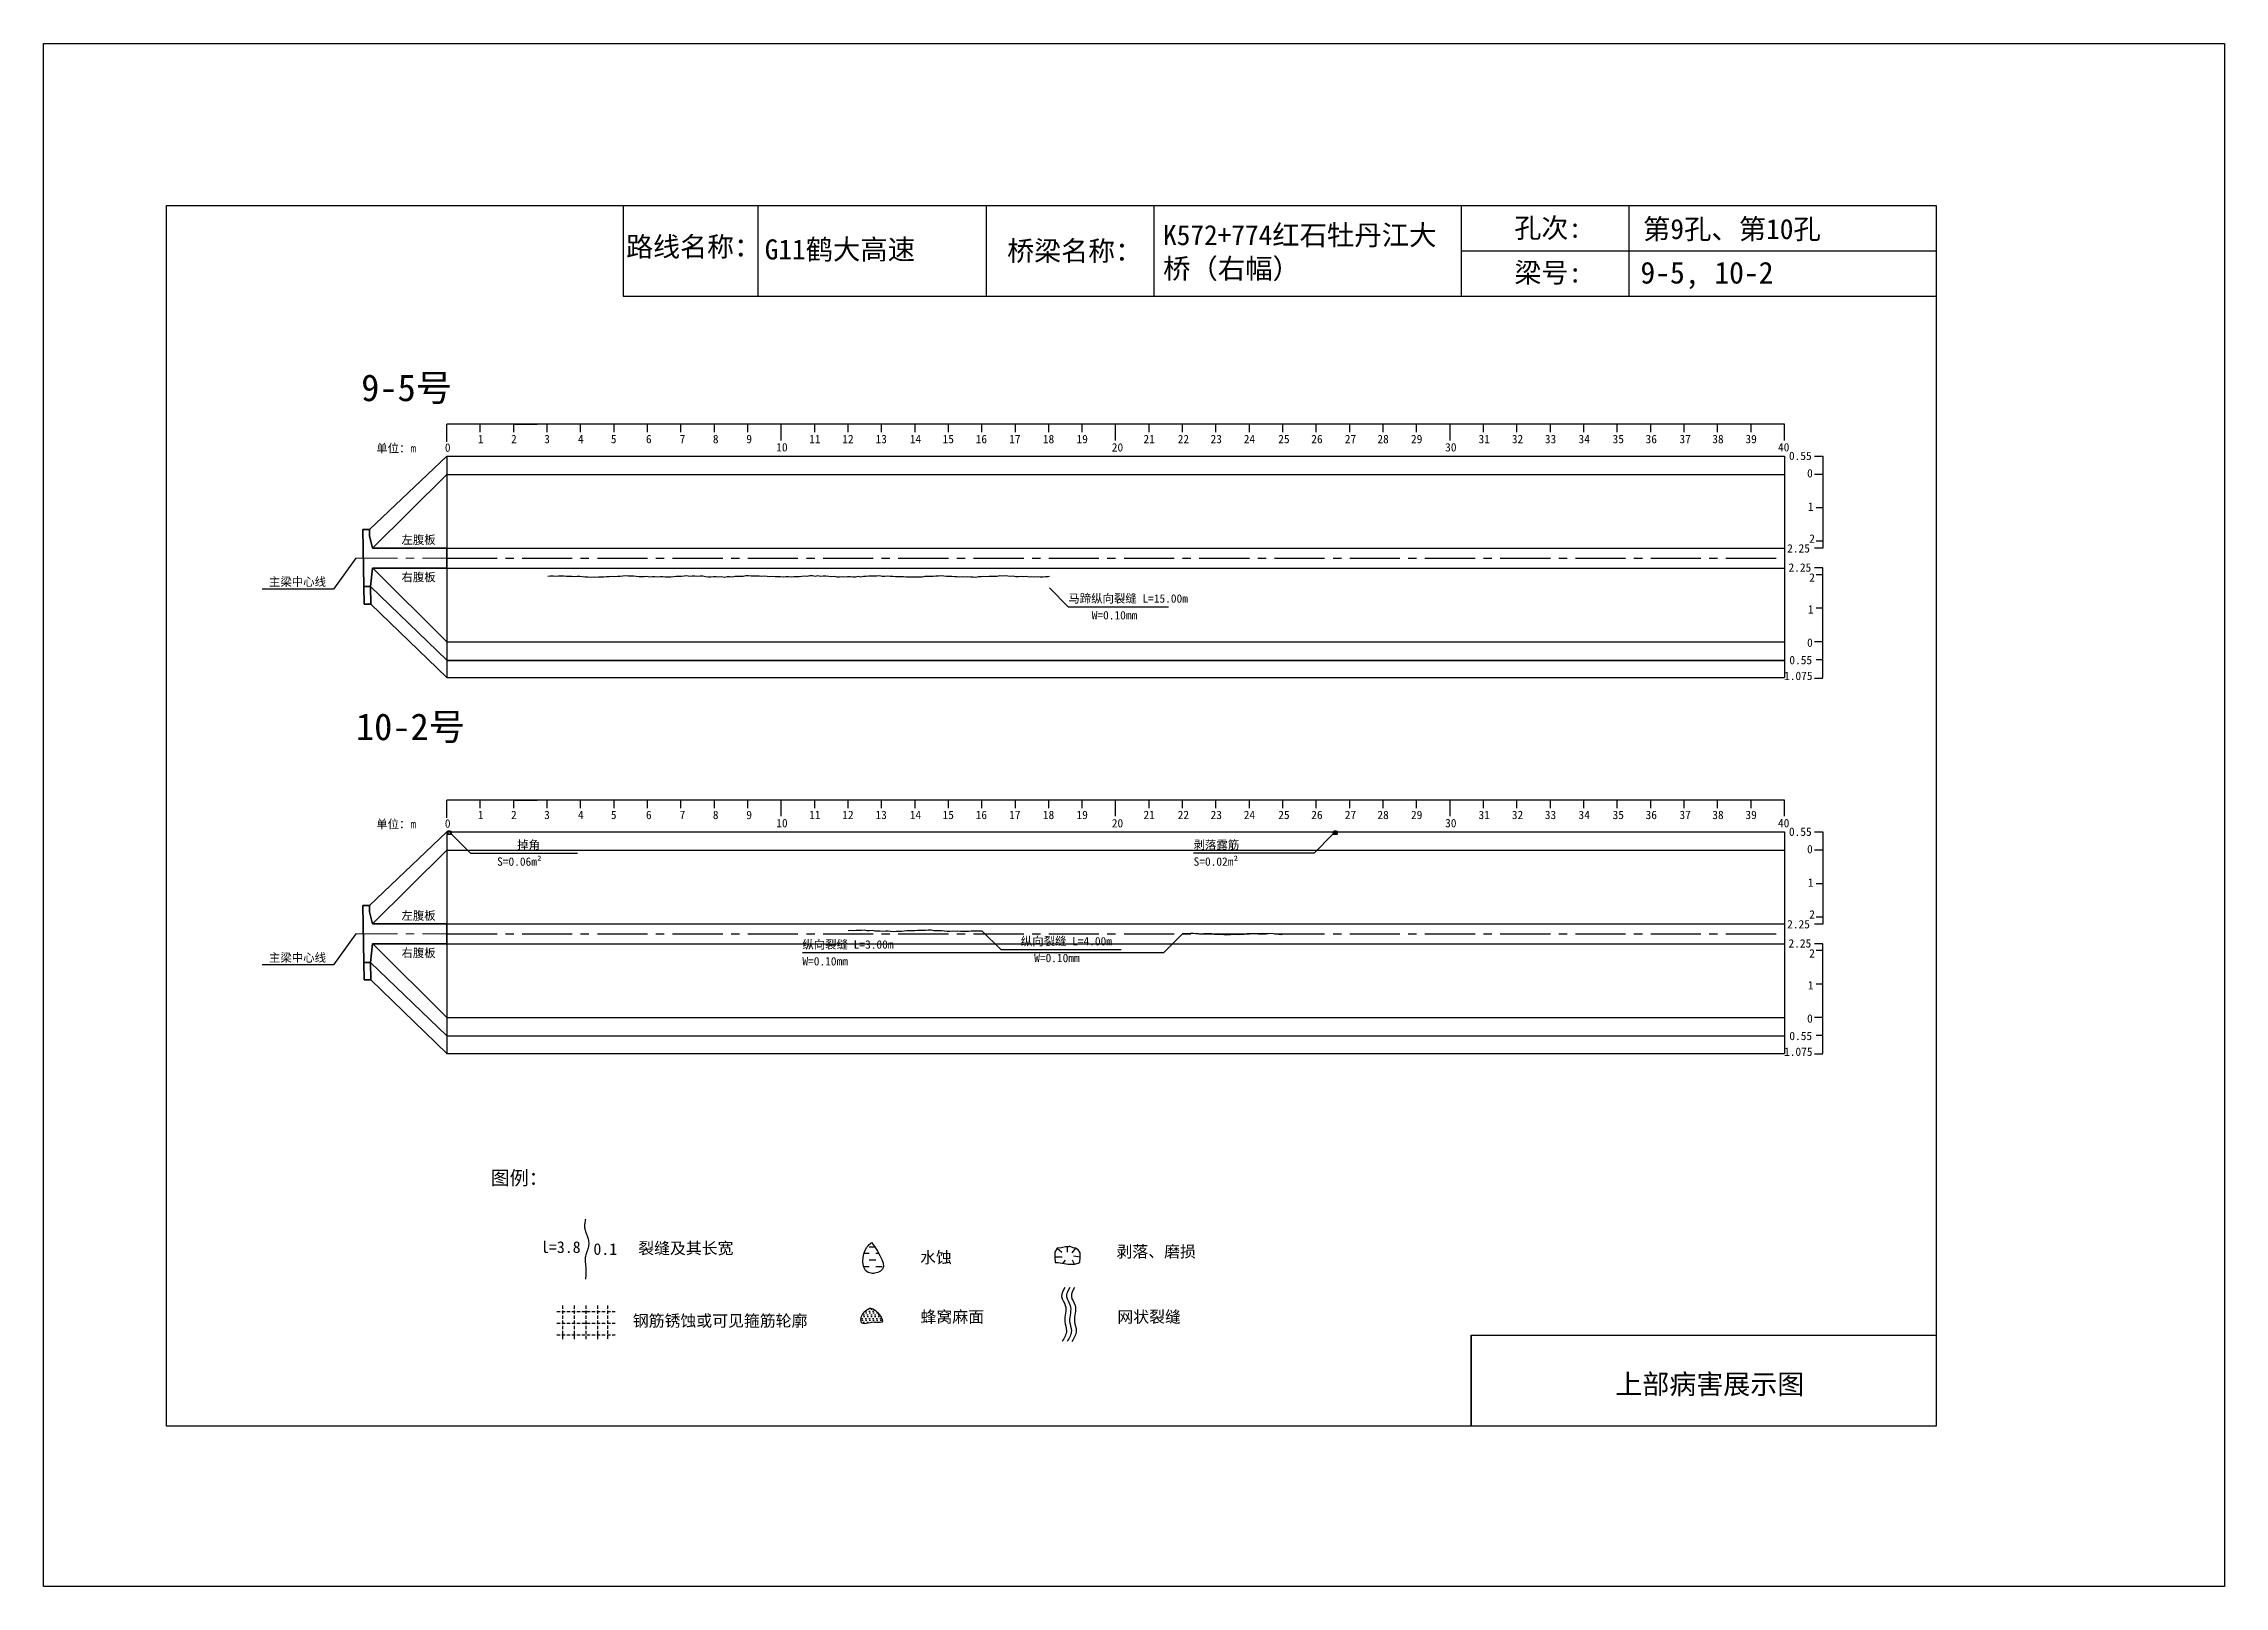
# Model space of a CAD drawing. Header units: millimetres. Extents: x -37 to 615, y -48 to 413.
import ezdxf

# ---------------------------------------------------------------- set-up
doc = ezdxf.new("R2010")
doc.units = ezdxf.units.MM
for name, pattern in [('CENTER', [2, 1.25, -0.25, 0.25, -0.25]), ('CENTER2', [1.125, 0.75, -0.125, 0.125, -0.125]), ('DASHED', [0.75, 0.5, -0.25])]:
    doc.linetypes.add(name, pattern=pattern)
for name, color, linetype in [('加固措施', 7, 'Continuous'), ('图层1', 7, 'Continuous'), ('病害', 5, 'Continuous'), ('轮廓', 3, 'Continuous')]:
    doc.layers.add(name, color=color, linetype=linetype)
doc.layers.add('虚线', color=7, linetype='Continuous', lineweight=30)
doc.styles.get("Standard").update_dxf_attribs({"font": ''})
doc.styles.add('汉字', font='')
doc.styles.get('Standard').set_extended_font_data('SimSun')
doc.styles.get('汉字').set_extended_font_data('SimSun')
pattern_1 = [(0, (-3997.7199, -288.9294), (0.55266586, 1.10533173), [0, -1.10533173])]
pattern_2 = [(0, (-6886.571, -700.7115), (0.55266586, 1.10533173), [0, -1.10533173])]
pattern_3 = [(0, (-3576.1421, -199.0757), (1.9895971, 1.9895971), [1.9895971, -1.9895971])]

# ---------------------------------------------------------------- blocks, each defined once
blk = doc.blocks.new('adfsd')
at = {"lineweight": -2, "ltscale": 0.5}
for p, q in [((1140.897, -3083.694), (1140.936, -3083.729)), ((1140.983, -3083.682), (1140.981, -3083.729)), ((1141.053, -3083.694), (1141.022, -3083.735)), ((1140.876, -3083.768), (1140.94, -3083.769)), ((1140.948, -3083.824), (1140.969, -3083.796)), ((1141.045, -3083.83), (1141.028, -3083.796)), ((1141.094, -3083.772), (1141.036, -3083.763))]:
    blk.add_line(p, q, dxfattribs=at)
blk.add_lwpolyline([(1141, -3083.682), (1140.967, -3083.682), (1140.934, -3083.69), (1140.897, -3083.694), (1140.876, -3083.727), (1140.876, -3083.768), (1140.88, -3083.818), (1140.905, -3083.818), (1140.991, -3083.83), (1141.045, -3083.83), (1141.078, -3083.822), (1141.09, -3083.814), (1141.094, -3083.772), (1141.094, -3083.735), (1141.078, -3083.707), (1141.053, -3083.694), (1141.033, -3083.69), (1141, -3083.678)], dxfattribs=at)
blk = doc.blocks.new('chi')
at = {"color": 0}
for p, q in [((1147.409, -3079.329), (1147.409, -3078.8)), ((1187.409, -3078.8), (1147.409, -3078.8)), ((1148.409, -3079.041), (1148.409, -3078.8)), ((1149.409, -3079.041), (1149.409, -3078.8)), ((1149.409, -3078.8), (1150.109, -3078.8)), ((1150.409, -3079.041), (1150.409, -3078.8)), ((1151.409, -3079.041), (1151.409, -3078.8)), ((1152.409, -3079.041), (1152.409, -3078.8)), ((1153.409, -3079.041), (1153.409, -3078.8)), ((1154.409, -3079.041), (1154.409, -3078.8)), ((1155.409, -3079.041), (1155.409, -3078.8)), ((1156.409, -3079.041), (1156.409, -3078.8)), ((1157.409, -3079.283), (1157.409, -3078.8)), ((1158.409, -3079.041), (1158.409, -3078.8)), ((1159.409, -3079.041), (1159.409, -3078.8)), ((1160.409, -3079.041), (1160.409, -3078.8)), ((1161.409, -3079.041), (1161.409, -3078.8)), ((1162.409, -3079.041), (1162.409, -3078.8)), ((1163.409, -3079.041), (1163.409, -3078.8)), ((1164.409, -3079.041), (1164.409, -3078.8)), ((1165.409, -3079.041), (1165.409, -3078.8)), ((1166.409, -3079.041), (1166.409, -3078.8)), ((1167.409, -3079.283), (1167.409, -3078.8)), ((1168.409, -3079.041), (1168.409, -3078.8)), ((1169.409, -3079.041), (1169.409, -3078.8)), ((1170.409, -3079.041), (1170.409, -3078.8)), ((1171.409, -3079.041), (1171.409, -3078.8)), ((1172.409, -3079.041), (1172.409, -3078.8)), ((1173.409, -3079.041), (1173.409, -3078.8)), ((1174.409, -3079.041), (1174.409, -3078.8)), ((1175.409, -3079.041), (1175.409, -3078.8)), ((1176.409, -3079.041), (1176.409, -3078.8)), ((1177.409, -3079.283), (1177.409, -3078.8)), ((1178.409, -3079.041), (1178.409, -3078.8)), ((1179.409, -3079.041), (1179.409, -3078.8)), ((1180.409, -3079.041), (1180.409, -3078.8)), ((1181.409, -3079.041), (1181.409, -3078.8)), ((1182.409, -3079.041), (1182.409, -3078.8)), ((1183.409, -3079.041), (1183.409, -3078.8)), ((1184.409, -3079.041), (1184.409, -3078.8)), ((1185.409, -3079.041), (1185.409, -3078.8)), ((1186.409, -3079.041), (1186.409, -3078.8)), ((1187.409, -3079.283), (1187.409, -3078.8))]:
    blk.add_line(p, q, dxfattribs=at)
for s, p in [('0', (1147.349, -3079.623)), ('1', (1148.339, -3079.368)), ('2', (1149.328, -3079.368)), ('3', (1150.319, -3079.368)), ('4', (1151.329, -3079.368)), ('5', (1152.313, -3079.368)), ('6', (1153.363, -3079.368)), ('7', (1154.37, -3079.368)), ('8', (1155.363, -3079.368)), ('9', (1156.363, -3079.368)), ('10', (1157.259, -3079.613)), ('11', (1158.242, -3079.368)), ('12', (1159.233, -3079.368)), ('13', (1160.227, -3079.368)), ('14', (1161.252, -3079.368)), ('15', (1162.233, -3079.368)), ('16', (1163.223, -3079.368)), ('17', (1164.224, -3079.368)), ('18', (1165.232, -3079.368)), ('19', (1166.238, -3079.368)), ('20', (1167.294, -3079.617)), ('21', (1168.24, -3079.368)), ('22', (1169.264, -3079.368)), ('23', (1170.247, -3079.368)), ('24', (1171.24, -3079.368)), ('25', (1172.271, -3079.368)), ('26', (1173.258, -3079.368)), ('27', (1174.261, -3079.368)), ('28', (1175.236, -3079.368)), ('29', (1176.24, -3079.368)), ('30', (1177.262, -3079.613)), ('31', (1178.261, -3079.368)), ('32', (1179.256, -3079.368)), ('33', (1180.243, -3079.368)), ('34', (1181.251, -3079.368)), ('35', (1182.269, -3079.368)), ('36', (1183.256, -3079.368)), ('37', (1184.269, -3079.368)), ('38', (1185.251, -3079.368)), ('39', (1186.242, -3079.368)), ('40', (1187.216, -3079.613))]:
    blk.add_text(s, height=0.25).set_placement(p)
blk = doc.blocks.new('kopp')
at = {"color": 0}
for p, q in [((1188.308, -3078.25), (1188.558, -3078.25)), ((1188.558, -3078.25), (1188.558, -3078.8)), ((1188.558, -3078.8), (1188.308, -3078.8)), ((1188.558, -3078.8), (1188.558, -3079.8)), ((1188.558, -3079.8), (1188.358, -3079.8)), ((1188.558, -3079.8), (1188.558, -3079.8)), ((1188.558, -3079.8), (1188.558, -3080.8)), ((1188.558, -3081.009), (1188.308, -3081.009)), ((1188.558, -3080.8), (1188.358, -3080.8)), ((1188.558, -3080.8), (1188.558, -3081.009)), ((1188.558, -3081.592), (1188.308, -3081.592)), ((1188.558, -3081.8), (1188.358, -3081.8)), ((1188.558, -3081.8), (1188.558, -3081.592)), ((1188.558, -3082.8), (1188.558, -3081.8)), ((1188.558, -3082.8), (1188.358, -3082.8)), ((1188.558, -3083.8), (1188.558, -3082.8)), ((1188.558, -3082.8), (1188.558, -3082.8)), ((1188.558, -3083.8), (1188.308, -3083.8)), ((1188.558, -3084.875), (1188.558, -3083.8)), ((1188.558, -3084.338), (1188.358, -3084.338)), ((1188.308, -3084.888), (1188.558, -3084.888))]:
    blk.add_line(p, q, dxfattribs=at)
for s, p in [('0.55', (1187.543, -3078.37)), ('0', (1188.086, -3078.891)), ('1', (1188.109, -3079.89)), ('2', (1188.15, -3080.842)), ('2.25', (1187.49, -3081.135)), ('2.25', (1187.53, -3081.708)), ('2', (1188.15, -3082.006)), ('1', (1188.109, -3082.959)), ('0', (1188.086, -3083.954)), ('0.55', (1187.556, -3084.474)), ('1.075', (1187.398, -3084.946))]:
    blk.add_text(s, height=0.25).set_placement(p)

msp = doc.modelspace()

# ---------------------------------------------------------------- hatches: boundary and pattern name
at = {"layer": '加固措施', "lineweight": -2}
h = msp.add_hatch(dxfattribs=at)
h.set_pattern_fill('DASH', color=256, scale=0.626645)
h.set_pattern_definition(pattern_3)
edge = h.paths.add_edge_path()
edge.add_spline(control_points=[(210.85, 54.88), (210.36, 54.45), (208.03, 52.39), (207.41, 44.9), (216.74, 46.23), (213.29, 51.3), (210.85, 54.88)], knot_values=[0, 0, 0, 0, 3.237042, 15.187225, 21.182779, 35.601669, 35.601669, 35.601669, 35.601669], degree=3, periodic=0)
h = msp.add_hatch(dxfattribs=at)
h.set_pattern_fill('DASH', color=256, scale=0.626645)
h.set_pattern_definition(pattern_3)
edge = h.paths.add_edge_path()
edge.add_spline(control_points=[(210.85, 54.88), (210.36, 54.45), (208.03, 52.39), (207.41, 44.9), (216.74, 46.23), (213.29, 51.3), (210.85, 54.88)], knot_values=[0, 0, 0, 0, 3.237042, 15.187225, 21.182779, 35.601669, 35.601669, 35.601669, 35.601669], degree=3, periodic=0)
h = msp.add_hatch(dxfattribs=at)
h.set_pattern_fill('DOTS', scale=0.696272)
h.set_pattern_definition(pattern_1)
edge = h.paths.add_edge_path()
edge.add_spline(control_points=[(210.19, 35.22), (209.15, 34.51), (207.68, 33.49), (207.52, 29.75), (211, 31.47), (215.72, 30.12), (212.21, 35.3), (210.31, 35.22), (210.19, 35.22)], knot_values=[0, 0, 0, 0, 5.205471, 7.397577, 12.944796, 16.169923, 23.88441, 24.400432, 24.400432, 24.400432, 24.400432], degree=3, periodic=0)
h = msp.add_hatch(dxfattribs=at)
h.set_pattern_fill('DOTS', scale=0.696272)
h.set_pattern_definition(pattern_1)
edge = h.paths.add_edge_path()
edge.add_spline(control_points=[(210.19, 35.22), (209.15, 34.51), (207.68, 33.49), (207.52, 29.75), (211, 31.47), (215.72, 30.12), (212.21, 35.3), (210.31, 35.22), (210.19, 35.22)], knot_values=[0, 0, 0, 0, 5.205471, 7.397577, 12.944796, 16.169923, 23.88441, 24.400432, 24.400432, 24.400432, 24.400432], degree=3, periodic=0)
at = {"layer": '病害', "lineweight": -2}
h = msp.add_hatch(dxfattribs=at)
h.set_pattern_fill('DOTS', color=4, scale=0.696272, style=0)
h.set_pattern_definition(pattern_2)
edge = h.paths.add_edge_path()
edge.add_spline(control_points=[(210.19, 35.22), (209.15, 34.51), (207.68, 33.49), (207.52, 29.75), (211, 31.47), (215.72, 30.12), (212.21, 35.3), (210.31, 35.22), (210.19, 35.22)], knot_values=[0, 0, 0, 0, 1.041094, 1.479515, 2.588959, 3.233985, 4.776882, 4.880086, 4.880086, 4.880086, 4.880086], degree=3, periodic=0)
h = msp.add_hatch(dxfattribs=at)
h.set_pattern_fill('DOTS', color=4, scale=0.696272, style=0)
h.set_pattern_definition(pattern_2)
edge = h.paths.add_edge_path()
edge.add_spline(control_points=[(210.19, 35.22), (209.15, 34.51), (207.68, 33.49), (207.52, 29.75), (211, 31.47), (215.72, 30.12), (212.21, 35.3), (210.31, 35.22), (210.19, 35.22)], knot_values=[0, 0, 0, 0, 1.041094, 1.479515, 2.588959, 3.233985, 4.776882, 4.880086, 4.880086, 4.880086, 4.880086], degree=3, periodic=0)

# ---------------------------------------------------------------- linework, layer by layer
at = {"color": 0, "linetype": 'ByBlock'}
for p, q in [((0, 364.85), (529.17, 364.85)), ((0, 0), (0, 364.85)), ((136.5, 364.85), (136.5, 337.72)), ((245.1, 364.85), (245.1, 337.72)), ((387.13, 364.85), (387.13, 337.72)), ((437.29, 364.79), (437.29, 337.66)), ((529.17, 364.85), (529.17, 0)), ((136.5, 337.72), (529.17, 337.72)), ((390.12, 0), (390.12, 27.12)), ((390.12, 27.12), (529.17, 27.12)), ((529.17, 0), (0, 0))]:
    msp.add_line(p, q, dxfattribs=at)
at = {"color": 0}
for p, q in [((60.65, 267.93), (83.82, 289.93)), ((83.82, 289.93), (83.82, 223.68)), ((83.82, 289.93), (483.82, 289.93)), ((483.82, 289.93), (483.82, 223.68)), ((61.57, 262.43), (83.82, 284.43)), ((83.82, 262.43), (483.82, 262.43)), ((483.82, 262.43), (483.82, 259.43)), ((56.57, 259.43), (49.96, 250.17)), ((61.64, 256.43), (83.82, 234.43)), ((83.82, 256.43), (483.82, 256.43)), ((49.96, 250.17), (28.63, 250.17)), ((60.99, 250.93), (83.82, 228.93)), ((61.09, 245.68), (83.82, 223.68)), ((83.82, 234.43), (483.82, 234.43)), ((83.82, 228.93), (483.82, 228.93)), ((83.82, 228.81), (483.82, 228.81)), ((83.82, 223.68), (483.82, 223.68)), ((60.65, 155.59), (83.82, 177.59)), ((83.82, 177.59), (83.82, 111.34)), ((83.82, 177.59), (483.82, 177.59)), ((483.82, 177.59), (483.82, 111.34)), ((61.57, 150.08), (83.82, 172.09)), ((83.82, 172.09), (483.82, 172.09)), ((83.82, 150.09), (483.82, 150.09)), ((483.82, 150.09), (483.82, 147.09)), ((56.57, 147.09), (49.96, 137.83)), ((61.64, 144.09), (83.82, 122.09)), ((83.82, 144.09), (483.82, 144.09)), ((49.96, 137.83), (28.63, 137.83)), ((60.99, 138.59), (83.82, 116.59)), ((61.09, 133.34), (83.82, 111.34)), ((83.82, 122.09), (483.82, 122.09)), ((83.82, 116.59), (483.82, 116.59)), ((83.82, 111.34), (483.82, 111.34))]:
    msp.add_line(p, q, dxfattribs=at)
msp.add_line((83.82, 284.43), (483.82, 284.43))
at = {"color": 1, "linetype": 'CENTER2', "ltscale": 20}
for p, q in [((83.82, 259.43), (483.82, 259.43)), ((83.82, 147.09), (483.82, 147.09))]:
    msp.add_line(p, q, dxfattribs=at)
at = {"color": 7}
for p, q in [((83.8, 177.26), (84.21, 177.25)), ((83.93, 177.73), (84.18, 177.51)), ((84.26, 176.9), (84.39, 177.08)), ((84.48, 177.81), (84.47, 177.51)), ((84.93, 177.73), (84.73, 177.47)), ((84.88, 176.87), (84.77, 177.08)), ((85.19, 177.23), (84.82, 177.29)), ((348.8, 177.26), (349.21, 177.25)), ((348.93, 177.73), (349.18, 177.51)), ((349.26, 176.9), (349.39, 177.08)), ((349.48, 177.81), (349.47, 177.51)), ((349.93, 177.73), (349.73, 177.47)), ((349.88, 176.87), (349.77, 177.08)), ((350.19, 177.23), (349.82, 177.29))]:
    msp.add_line(p, q, dxfattribs=at)
at = {"color": 1, "linetype": 'DASHED'}
for p, q in [((348.8, 177.59), (350.19, 177.59)), ((348.8, 177.35), (350.19, 177.35)), ((348.8, 177.11), (350.19, 177.11)), ((349.15, 176.87), (349.15, 177.84)), ((349.5, 176.87), (349.5, 177.84)), ((349.85, 176.87), (349.85, 177.84))]:
    msp.add_line(p, q, dxfattribs=at)
at = {"color": 1, "linetype": 'DASHED', "ltscale": 2}
for p, q in [((116.71, 34.25), (134.11, 34.25)), ((116.71, 34.25), (134.11, 34.25)), ((118.45, 35.99), (118.45, 25.55)), ((118.45, 35.99), (118.45, 25.55)), ((121.93, 35.99), (121.93, 25.55)), ((121.93, 35.99), (121.93, 25.55)), ((125.41, 35.99), (125.41, 25.55)), ((125.41, 35.99), (125.41, 25.55)), ((128.89, 35.99), (128.89, 25.55)), ((128.89, 35.99), (128.89, 25.55)), ((131.87, 36.02), (131.87, 25.57)), ((131.87, 36.02), (131.87, 25.57)), ((116.71, 30.77), (134.11, 30.77)), ((116.71, 30.77), (134.11, 30.77)), ((116.71, 27.29), (134.11, 27.29)), ((116.71, 27.29), (134.11, 27.29))]:
    msp.add_line(p, q, dxfattribs=at)
at = {"color": 3, "linetype": 'ByBlock'}
msp.add_lwpolyline([(-36.77, 413.19), (615.38, 413.19), (615.38, -47.93), (-36.77, -47.93)], close=True, dxfattribs=at)
at = {"color": 7}
for points in [[(114, 254.02), (114.8, 254.08), (115.6, 254.14), (116.4, 254.06), (117.2, 254.15), (118, 254.13), (118.8, 254.14), (119.6, 254.06), (120.4, 254.04), (121.2, 254.06), (122, 253.95), (122.8, 253.97), (123.6, 254), (124.4, 253.91), (125.2, 253.82), (126, 253.85), (126.8, 253.76), (127.6, 253.85), (128.4, 253.73), (129.2, 253.81), (130, 253.86), (130.8, 253.78), (131.6, 253.94), (132.4, 253.88), (133.2, 253.98), (134, 253.94), (134.8, 254.04), (135.6, 254.03), (136.4, 254.08), (137.2, 254.17), (138, 254.1), (138.8, 254.16), (139.6, 254.16), (140.4, 254.01), (141.2, 253.94), (142, 253.89), (142.8, 253.95), (143.6, 254.01), (144.4, 253.85), (145.2, 253.88), (146, 253.89), (146.8, 253.85), (147.6, 253.88), (148.4, 253.93), (149.2, 253.8), (150, 253.8), (150.8, 253.86), (151.6, 253.89), (152.4, 254.04), (153.2, 254.06), (154, 254.02), (154.8, 254.14), (155.6, 254.17), (156.4, 254.06), (157.2, 254.14), (158, 254.15), (158.8, 254), (159.6, 254.11), (160.4, 254.1), (161.2, 253.89), (162, 253.83), (162.8, 253.86), (163.6, 253.9), (164.4, 253.93), (165.2, 253.81), (166, 253.87), (166.8, 253.75), (167.6, 253.89), (168.4, 253.9), (169.2, 253.83), (170, 254), (170.8, 254.06), (171.6, 254.04), (172.4, 253.98), (173.2, 254.19), (174, 254.17), (174.8, 254.09), (175.6, 254.11), (176.4, 254.09), (177.2, 254.09), (178, 254.03), (178.8, 254.1), (179.6, 254.06), (180.4, 253.87), (181.2, 254.01), (182, 253.91), (182.8, 253.92), (183.6, 253.87), (184.4, 253.81), (185.2, 253.87), (186, 253.93), (186.8, 253.81), (187.6, 253.95), (188.4, 253.93), (189.2, 253.96), (190, 253.99), (190.8, 254.09), (191.6, 254.03), (192.4, 254.17), (193.2, 254.18), (194, 254.04), (194.8, 254.2), (195.6, 254.05), (196.4, 254.07), (197.2, 254.07), (198, 253.99), (198.8, 253.88), (199.6, 254), (200.4, 253.83), (201.2, 253.81), (202, 253.9), (202.8, 253.8), (203.6, 253.9), (204.4, 253.87), (205.2, 253.8), (206, 253.77), (206.8, 253.99), (207.6, 253.86), (208.4, 254.02), (209.2, 254.02), (210, 254.11), (210.8, 254.12), (211.6, 254.14), (212.4, 254.12), (213.2, 254.18), (214, 254.03), (214.8, 254.04), (215.6, 254.11), (216.4, 254), (217.2, 254.01), (218, 253.95), (218.8, 253.92), (219.6, 253.87), (220.4, 253.9), (221.2, 253.8), (222, 253.86), (222.8, 253.78), (223.6, 253.79), (224.4, 253.78), (225.2, 253.82), (226, 253.84), (226.8, 253.97), (227.6, 254.05), (228.4, 253.97), (229.2, 254.01), (230, 254.09), (230.8, 254.16), (231.6, 254.22), (232.4, 254.13), (233.2, 254.06), (234, 254), (234.8, 253.99), (235.6, 253.96), (236.4, 253.91), (237.2, 253.84), (238, 253.91), (238.8, 253.82), (239.6, 253.94), (240.4, 253.84), (241.2, 253.86), (242, 253.75), (242.8, 253.92), (243.6, 253.87), (244.4, 253.97), (245.2, 253.95), (246, 253.97), (246.8, 254), (247.6, 253.99), (248.4, 253.99), (249.2, 254.19), (250, 254.11), (250.8, 254.19), (251.6, 254.1), (252.4, 254.01), (253.2, 254.1), (254, 253.95), (254.8, 253.93), (255.6, 253.97), (256.4, 253.88), (257.2, 253.99), (258, 253.78), (258.8, 253.89), (259.6, 253.85), (260.4, 253.88), (261.2, 253.78), (262, 253.86), (262.8, 253.87), (263.6, 253.9), (264, 253.97)], [(264, 250.5), (269.66, 244.84), (299.66, 244.84)], [(84.59, 177.81), (84.38, 177.81), (84.17, 177.76), (83.93, 177.73), (83.8, 177.52), (83.8, 177.26), (83.83, 176.94), (83.98, 176.94), (84.54, 176.87), (84.88, 176.87), (85.09, 176.92), (85.17, 176.97), (85.19, 177.23), (85.19, 177.47), (85.09, 177.65), (84.93, 177.73), (84.8, 177.76), (84.59, 177.84)], [(85.19, 176.87), (90.85, 171.21), (122.85, 171.21)], [(348.8, 176.87), (343.14, 171.21), (307.14, 171.21)], [(349.59, 177.81), (349.38, 177.81), (349.17, 177.76), (348.93, 177.73), (348.8, 177.52), (348.8, 177.26), (348.83, 176.94), (348.98, 176.94), (349.54, 176.87), (349.88, 176.87), (350.09, 176.92), (350.17, 176.97), (350.19, 177.23), (350.19, 177.47), (350.09, 177.65), (349.93, 177.73), (349.8, 177.76), (349.59, 177.84)], [(303.8, 147.08), (298.14, 141.42), (190.14, 141.42)], [(203.8, 148.13), (204.6, 148.19), (205.4, 148.09), (206.2, 148.19), (207, 148.21), (207.8, 148.25), (208.6, 148.29), (209.4, 148.14), (210.2, 148.12), (211, 148.19), (211.8, 148.05), (212.6, 148.02), (213.4, 147.96), (214.2, 147.91), (215, 147.96), (215.8, 147.96), (216.6, 147.88), (217.4, 147.85), (218.2, 147.95), (219, 147.95), (219.8, 147.92), (220.6, 148), (221.4, 148.08), (222.2, 148.09), (223, 148.1), (223.8, 148.14), (224.6, 148.23), (225.4, 148.16), (226.2, 148.2), (227, 148.23), (227.8, 148.28), (228.6, 148.26), (229.4, 148.08), (230.2, 148.07), (231, 148.07), (231.8, 148.12), (232.6, 148.04), (233.4, 147.95), (234.2, 147.88), (235, 147.97), (235.8, 147.95), (236.6, 147.99), (237.4, 147.91), (238.2, 147.92), (239, 147.86), (239.8, 147.88), (240.6, 148), (241.4, 148.01), (242.2, 148.04), (243, 148.04), (243.8, 148.05)], [(243.8, 148.05), (249.46, 142.4), (285.46, 142.4)], [(303.8, 147.17), (304.6, 147.19), (305.4, 147.17), (306.2, 147.28), (307, 147.31), (307.8, 147.26), (308.6, 147.18), (309.4, 147.13), (310.2, 147.26), (311, 147.18), (311.8, 147.18), (312.6, 147.2), (313.4, 147.01), (314.2, 147.05), (315, 147.02), (315.8, 146.97), (316.6, 146.86), (317.4, 146.9), (318.2, 146.9), (319, 146.97), (319.8, 147.03), (320.6, 146.95), (321.4, 147.06), (322.2, 147.02), (323, 147.19), (323.8, 147.2), (324.6, 147.18), (325.4, 147.19), (326.2, 147.18), (327, 147.19), (327.8, 147.32), (328.6, 147.2), (329.4, 147.2), (330.2, 147.27), (331, 147.17), (331.8, 147.1), (332.6, 147.04), (333.4, 146.95), (333.8, 147.08)]]:
    msp.add_lwpolyline(points, dxfattribs=at)
for points in [[(268.59, 41.36), (268.08, 40.47), (267.03, 38.67), (269.71, 35.55), (267.97, 31.9), (269.63, 28.26), (268.46, 26.35), (267.82, 25.31)], [(268.59, 41.36), (268.08, 40.47), (267.03, 38.67), (269.71, 35.55), (267.97, 31.9), (269.63, 28.26), (268.46, 26.35), (267.82, 25.31)], [(270.07, 41.36), (269.55, 40.47), (268.51, 38.67), (271.18, 35.55), (269.44, 31.9), (271.1, 28.26), (269.94, 26.35), (269.3, 25.31)], [(270.07, 41.36), (269.55, 40.47), (268.51, 38.67), (271.18, 35.55), (269.44, 31.9), (271.1, 28.26), (269.94, 26.35), (269.3, 25.31)], [(271.52, 41.36), (271, 40.47), (269.96, 38.67), (272.63, 35.55), (270.89, 31.9), (272.55, 28.26), (271.39, 26.35), (270.75, 25.31)], [(271.52, 41.36), (271, 40.47), (269.96, 38.67), (272.63, 35.55), (270.89, 31.9), (272.55, 28.26), (271.39, 26.35), (270.75, 25.31)]]:
    msp.add_open_spline(points, degree=3, knots=[0, 0, 0, 0, 2.808133, 5.677796, 10.461234, 13.324406, 16.732801, 16.732801, 16.732801, 16.732801])
at = {"lineweight": -2}
msp.add_open_spline([(210.19, 35.22), (209.15, 34.51), (207.68, 33.49), (207.52, 29.75), (211, 31.47), (215.72, 30.12), (212.21, 35.3), (210.31, 35.22), (210.19, 35.22)], degree=3, knots=[0, 0, 0, 0, 3.624423, 5.150725, 9.013098, 11.258664, 16.630045, 16.989336, 16.989336, 16.989336, 16.989336], dxfattribs=at)
msp.add_open_spline([(210.19, 35.22), (209.15, 34.51), (207.68, 33.49), (207.52, 29.75), (211, 31.47), (215.72, 30.12), (212.21, 35.3), (210.31, 35.22), (210.19, 35.22)], degree=3, knots=[0, 0, 0, 0, 3.624423, 5.150725, 9.013098, 11.258664, 16.630045, 16.989336, 16.989336, 16.989336, 16.989336], dxfattribs=at)
at = {"layer": '加固措施', "lineweight": -2}
msp.add_open_spline([(210.85, 54.88), (210.36, 54.45), (208.03, 52.39), (207.41, 44.9), (216.74, 46.23), (213.29, 51.3), (210.85, 54.88)], degree=3, knots=[0, 0, 0, 0, 2.028466, 9.51698, 13.274057, 22.309569, 22.309569, 22.309569, 22.309569], dxfattribs=at)
msp.add_open_spline([(210.85, 54.88), (210.36, 54.45), (208.03, 52.39), (207.41, 44.9), (216.74, 46.23), (213.29, 51.3), (210.85, 54.88)], degree=3, knots=[0, 0, 0, 0, 2.028466, 9.51698, 13.274057, 22.309569, 22.309569, 22.309569, 22.309569], dxfattribs=at)
at = {"layer": '图层1', "lineweight": -2}
msp.add_open_spline([(125.25, 61.82), (125.22, 61.61), (125.18, 61.39), (125.07, 60.75), (125.02, 60.35), (124.99, 59.78), (125, 59.6), (125.02, 59.31), (125.03, 59.21), (125.06, 59), (125.09, 58.89), (125.19, 58.51), (125.29, 58.21), (125.54, 57.57), (125.69, 57.22), (125.96, 56.46), (126.09, 56.04), (126.21, 55.34), (126.24, 55.06), (126.25, 54.51), (126.23, 54.25), (126.16, 53.74), (126.11, 53.5), (126, 53.03), (125.93, 52.81), (125.76, 52.25), (125.64, 51.93), (125.45, 51.33), (125.36, 51.04), (125.27, 50.66), (125.24, 50.54), (125.21, 50.32), (125.2, 50.23), (125.18, 50.03), (125.17, 49.92), (125.17, 49.54), (125.18, 49.25), (125.23, 48.62), (125.27, 48.29), (125.33, 47.7), (125.35, 47.46), (125.38, 47), (125.39, 46.78), (125.4, 46.36), (125.4, 46.16), (125.39, 45.54), (125.37, 45.14), (125.32, 44.45), (125.3, 44.15), (125.27, 43.85)], degree=3, knots=[0, 0, 0, 0, 0.93103, 0.93103, 2.904338, 2.904338, 3.933552, 3.933552, 4.598026, 4.598026, 5.2625, 5.2625, 6.799065, 6.799065, 8.335629, 8.335629, 9.872194, 9.872194, 10.744529, 10.744529, 11.616864, 11.616864, 12.4892, 12.4892, 13.361535, 13.361535, 14.755665, 14.755665, 16.149795, 16.149795, 16.835641, 16.835641, 17.410365, 17.410365, 17.98509, 17.98509, 19.45733, 19.45733, 20.929571, 20.929571, 21.910052, 21.910052, 22.722819, 22.722819, 23.535585, 23.535585, 25.161117, 25.161117, 26.428502, 26.428502, 26.428502, 26.428502], dxfattribs=at)
msp.add_open_spline([(125.25, 61.82), (125.22, 61.61), (125.18, 61.39), (125.07, 60.75), (125.02, 60.35), (124.99, 59.78), (125, 59.6), (125.02, 59.31), (125.03, 59.21), (125.06, 59), (125.09, 58.89), (125.19, 58.51), (125.29, 58.21), (125.54, 57.57), (125.69, 57.22), (125.96, 56.46), (126.09, 56.04), (126.21, 55.34), (126.24, 55.06), (126.25, 54.51), (126.23, 54.25), (126.16, 53.74), (126.11, 53.5), (126, 53.03), (125.93, 52.81), (125.76, 52.25), (125.64, 51.93), (125.45, 51.33), (125.36, 51.04), (125.27, 50.66), (125.24, 50.54), (125.21, 50.32), (125.2, 50.23), (125.18, 50.03), (125.17, 49.92), (125.17, 49.54), (125.18, 49.25), (125.23, 48.62), (125.27, 48.29), (125.33, 47.7), (125.35, 47.46), (125.38, 47), (125.39, 46.78), (125.4, 46.36), (125.4, 46.16), (125.39, 45.54), (125.37, 45.14), (125.32, 44.45), (125.3, 44.15), (125.27, 43.85)], degree=3, knots=[0, 0, 0, 0, 0.93103, 0.93103, 2.904338, 2.904338, 3.933552, 3.933552, 4.598026, 4.598026, 5.2625, 5.2625, 6.799065, 6.799065, 8.335629, 8.335629, 9.872194, 9.872194, 10.744529, 10.744529, 11.616864, 11.616864, 12.4892, 12.4892, 13.361535, 13.361535, 14.755665, 14.755665, 16.149795, 16.149795, 16.835641, 16.835641, 17.410365, 17.410365, 17.98509, 17.98509, 19.45733, 19.45733, 20.929571, 20.929571, 21.910052, 21.910052, 22.722819, 22.722819, 23.535585, 23.535585, 25.161117, 25.161117, 26.428502, 26.428502, 26.428502, 26.428502], dxfattribs=at)
at = {"layer": '病害', "color": 5}
for p, q in [((136.5, 364.85), (136.5, 337.72)), ((245.1, 364.85), (245.1, 337.72)), ((387.13, 364.85), (387.13, 337.72)), ((529.17, 364.85), (529.17, 337.72)), ((136.5, 337.72), (386.58, 337.72)), ((386.58, 337.72), (529.17, 337.72)), ((390.12, 27.12), (529.17, 27.12)), ((390.12, 27.12), (390.12, 0)), ((529.17, 27.12), (529.17, 0))]:
    msp.add_line(p, q, dxfattribs=at)
at = {"layer": '病害', "color": 0}
for p, q in [((176.83, 364.85), (176.83, 337.72)), ((295.25, 364.85), (295.25, 337.72)), ((387.14, 351.23), (529.17, 351.23))]:
    msp.add_line(p, q, dxfattribs=at)
at = {"layer": '虚线', "linetype": 'CENTER', "lineweight": 18, "ltscale": 10}
for p, q in [((56.57, 259.43), (83.82, 259.43)), ((56.57, 147.09), (83.82, 147.09))]:
    msp.add_line(p, q, dxfattribs=at)
at = {"layer": '轮廓', "color": 5, "lineweight": 35}
for p, q in [((58.99, 250.93), (58.65, 267.93)), ((58.65, 267.93), (60.65, 267.93)), ((60.69, 266.05), (60.65, 267.93)), ((61.57, 262.43), (60.69, 266.05)), ((83.82, 262.43), (61.57, 262.43)), ((83.82, 256.43), (83.82, 262.43)), ((60.99, 250.93), (61.63, 256.43)), ((83.82, 256.43), (61.63, 256.43)), ((58.99, 250.93), (60.99, 250.93)), ((59.09, 245.68), (58.99, 250.93)), ((61.09, 245.68), (60.99, 250.93)), ((59.09, 245.68), (61.09, 245.68)), ((58.99, 138.59), (58.65, 155.59)), ((58.65, 155.59), (60.65, 155.59)), ((60.69, 153.71), (60.65, 155.59)), ((61.57, 150.08), (60.69, 153.71)), ((83.82, 150.08), (61.57, 150.08)), ((83.82, 144.08), (83.82, 150.08)), ((60.99, 138.59), (61.63, 144.09)), ((83.82, 144.09), (61.63, 144.09)), ((58.99, 138.59), (60.99, 138.59)), ((59.09, 133.34), (58.99, 138.59)), ((61.09, 133.34), (60.99, 138.59)), ((59.09, 133.34), (61.09, 133.34))]:
    msp.add_line(p, q, dxfattribs=at)

# ---------------------------------------------------------------- block references
at = {"color": 0}
for name, p, xscale, yscale, zscale in [('chi', (-11390.27, 31087.43), 9.999999999994273, 9.999999999994273, 9.999999999994273), ('kopp', (-11390.27, 31072.43), 9.999999999994273, 9.999999999994273, 9.999999999994273), ('chi', (-11390.27, 30975.09), 9.999999999994273, 9.999999999994273, 9.999999999994273), ('kopp', (-11390.27, 30960.09), 9.999999999994273, 9.999999999994273, 9.999999999994273), ('adfsd', (-39452.38, 107407.64), 34.81359766870787, 34.81359766870787, 34.81359766870787), ('adfsd', (-39452.38, 107407.64), 34.81359766870787, 34.81359766870787, 34.81359766870787)]:
    msp.add_blockref(name, p, dxfattribs=dict(at, xscale=xscale, yscale=yscale, zscale=zscale))

# ---------------------------------------------------------------- texts
for s, p in [('单位：m', (62.7, 290.99)), ('左腹板', (70.24, 263.64)), ('右腹板', (70.24, 252.47)), ('主梁中心线', (30.63, 251.08)), ('单位：m', (62.7, 178.65)), ('左腹板', (70.24, 151.3)), ('主梁中心线', (30.63, 138.73)), ('右腹板', (70.24, 140.13))]:
    msp.add_text(s, height=2.5).set_placement(p)
at = {"color": 7}
for s, p in [('马蹄纵向裂缝 L=15.00m', (269.66, 246.09)), ('W=0.10mm', (276.66, 241.09)), ('S=0.06m²', (98.85, 167.46)), ('掉角', (104.85, 172.46)), ('剥落露筋', (307.14, 172.46)), ('S=0.02m²', (307.14, 167.46)), ('纵向裂缝 L=3.00m', (190.14, 142.67)), ('纵向裂缝 L=4.00m', (255.46, 143.65)), ('W=0.10mm', (190.14, 137.67)), ('W=0.10mm', (259.46, 138.65))]:
    msp.add_text(s, height=2.5, dxfattribs=at).set_placement(p)
at = {"linetype": 'ByBlock', "attachment_point": 1, "style": '汉字'}
for s, insert, char_height, width in [('K572+774红石牡丹江大桥（右幅）', (298, 358.97), 6, 87.5474), ('{\\C0;第9孔、第10孔}', (441.52, 360.78), 6, 77.4135), ('{\\C0;G11鹤大高速}', (178.87, 354.68), 6, 62.8604), ('{\\C0;9-5, 10-2}', (440.75, 347.98), 6.5, 84.1186), ('{\\C0;9-5号}', (58.2, 314.34), 8, 49.3496), ('{\\C0;10-2号}', (56.63, 213.01), 8, 49.3496)]:
    msp.add_mtext(s, dxfattribs=dict(at, insert=insert, char_height=char_height, width=width))
at = {"layer": '图层1', "style": '汉字'}
for s, p in [('孔次:', (403.05, 355.16)), ('路线名称：', (137.42, 349.54)), ('桥梁名称：', (251.38, 348.29)), ('梁号:', (403.08, 341.8)), ('上部病害展示图', (433.23, 9.56))]:
    msp.add_text(s, height=5.918, dxfattribs=at).set_placement(p)
at = {"layer": '图层1', "lineweight": -2, "attachment_point": 1}
for s, insert, char_height in [('图例：', (96.91, 76.23), 4.178), ('图例：', (96.91, 76.23), 4.178), ('l=3.8', (111.98, 55.21), 3.481), ('l=3.8', (111.98, 55.21), 3.481), ('0.1', (127.65, 54.63), 3.481), ('0.1', (127.65, 54.63), 3.481), ('裂缝及其长宽', (141.05, 54.88), 3.481), ('裂缝及其长宽', (141.05, 54.88), 3.481), ('水蚀', (225.33, 52.14), 3.481), ('水蚀', (225.33, 52.14), 3.481), ('剥落、磨损', (284.06, 53.89), 3.481), ('剥落、磨损', (284.06, 53.89), 3.481), ('钢筋锈蚀或可见箍筋轮廓', (139.42, 33.21), 3.4814), ('钢筋锈蚀或可见箍筋轮廓', (139.42, 33.21), 3.4814), ('蜂窝麻面', (225.48, 34.38), 3.481), ('蜂窝麻面', (225.48, 34.38), 3.481), ('网状裂缝', (284.32, 34.39), 3.481), ('网状裂缝', (284.32, 34.39), 3.481)]:
    msp.add_mtext(s, dxfattribs=dict(at, insert=insert, char_height=char_height))

doc.saveas('drawing.dxf')
